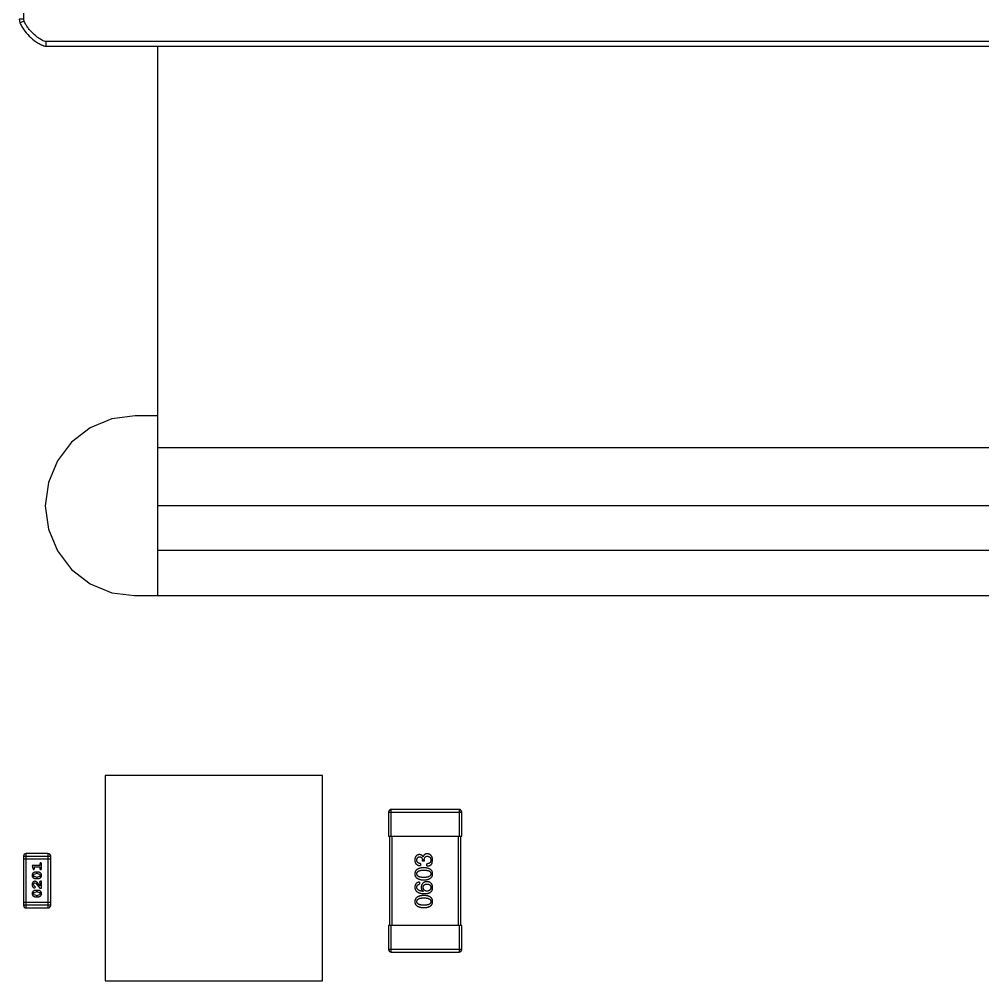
# Model space of a CAD drawing. Header units: inches. Extents: x 246 to 500, y -220 to -17.
# Drawn here: x 445.89 to 456.69, y -154.18 to -143.41 of the extents above; entities that cross this region are included whole.
import ezdxf

# ---------------------------------------------------------------- set-up
doc = ezdxf.new("R2010")
doc.units = ezdxf.units.IN
doc.header["$LTSCALE"] = 1.21
doc.header["$MEASUREMENT"] = 0
doc.layers.get('0').update_dxf_attribs({"linetype": 'CONTINUOUS'})

msp = doc.modelspace()

# ---------------------------------------------------------------- linework, layer by layer
at = {"color": 7, "linetype": 'Continuous'}
for p, q in [((445.94, -143.407), (445.94, -143.027)), ((445.94, -143.407), (445.89, -143.407)), ((445.89, -143.407), (445.898, -143.446)), ((445.945, -143.429), (445.94, -143.407)), ((445.945, -143.429), (445.898, -143.446)), ((469.19, -143.657), (446.19, -143.657)), ((446.19, -143.707), (446.19, -143.657)), ((446.19, -143.707), (469.19, -143.707)), ((447.44, -143.707), (447.44, -149.862)), ((447.19, -147.85), (446.929, -147.884)), ((447.44, -147.85), (447.19, -147.85)), ((446.929, -147.884), (446.686, -147.985)), ((446.686, -147.985), (446.477, -148.145)), ((446.477, -148.145), (446.317, -148.354)), ((467.94, -148.209), (447.44, -148.209)), ((446.317, -148.354), (446.216, -148.598)), ((446.216, -148.598), (446.181, -148.859)), ((446.181, -148.859), (446.216, -149.12)), ((467.94, -148.859), (447.44, -148.859)), ((446.216, -149.12), (446.317, -149.363)), ((446.317, -149.363), (446.477, -149.572)), ((467.94, -149.359), (447.44, -149.359)), ((446.477, -149.572), (446.686, -149.732)), ((446.686, -149.732), (446.929, -149.833)), ((446.929, -149.833), (447.182, -149.862)), ((447.182, -149.862), (468.19, -149.867)), ((449.29, -151.879), (446.853, -151.879)), ((446.853, -151.879), (446.853, -154.179)), ((449.29, -154.179), (449.29, -151.879)), ((450.82, -152.259), (450.06, -152.259)), ((450.06, -152.559), (450.06, -152.259)), ((450.82, -152.259), (450.82, -152.559)), ((450.03, -152.289), (450.85, -152.289)), ((450.03, -152.289), (450.03, -152.559)), ((450.85, -152.559), (450.85, -152.289)), ((450.03, -152.559), (450.85, -152.559)), ((450.04, -152.559), (450.04, -153.559)), ((450.07, -153.559), (450.07, -152.559)), ((450.81, -152.559), (450.81, -153.559)), ((450.84, -153.559), (450.84, -152.559)), ((445.938, -152.784), (446.242, -152.784)), ((445.938, -152.784), (445.938, -153.333)), ((446.242, -152.815), (445.938, -152.815)), ((446.212, -152.754), (445.968, -152.754)), ((445.968, -153.363), (445.968, -152.754)), ((446.212, -152.754), (446.212, -153.363)), ((446.242, -153.333), (446.242, -152.784)), ((450.417, -152.789), (450.418, -152.789)), ((446.121, -152.887), (446.033, -152.887)), ((446.033, -152.887), (446.043, -152.924)), ((446.052, -152.933), (446.062, -152.925)), ((446.056, -152.904), (446.121, -152.904)), ((446.061, -152.919), (446.056, -152.904)), ((446.062, -152.925), (446.061, -152.919)), ((446.121, -152.87), (446.121, -152.887)), ((446.121, -152.904), (446.121, -152.922)), ((446.139, -152.922), (446.139, -152.87)), ((450.388, -152.865), (450.388, -152.889)), ((450.409, -152.841), (450.409, -152.828)), ((450.43, -152.841), (450.409, -152.841)), ((450.43, -152.829), (450.43, -152.841)), ((450.46, -152.893), (450.46, -152.868)), ((450.517, -152.864), (450.524, -152.828)), ((446.051, -152.998), (446.056, -152.986)), ((446.056, -153.01), (446.051, -152.998)), ((446.056, -152.986), (446.078, -152.978)), ((446.078, -153.018), (446.056, -153.01)), ((446.096, -152.961), (446.078, -152.961)), ((446.095, -152.978), (446.078, -152.978)), ((446.078, -153.018), (446.095, -153.018)), ((446.078, -153.035), (446.096, -153.035)), ((446.095, -152.978), (446.117, -152.986)), ((446.118, -153.01), (446.095, -153.018)), ((446.117, -152.986), (446.123, -152.998)), ((446.123, -152.998), (446.118, -153.01)), ((446.056, -153.117), (446.051, -153.102)), ((446.065, -153.122), (446.056, -153.117)), ((446.063, -153.139), (446.071, -153.13)), ((446.065, -153.082), (446.075, -153.087)), ((446.071, -153.13), (446.065, -153.122)), ((446.075, -153.087), (446.12, -153.142)), ((446.121, -153.115), (446.094, -153.082)), ((446.118, -153.074), (446.121, -153.079)), ((446.12, -153.142), (446.139, -153.142)), ((446.121, -153.079), (446.121, -153.115)), ((446.139, -153.065), (446.131, -153.065)), ((446.139, -153.142), (446.139, -153.065)), ((450.376, -153.073), (450.376, -153.097)), ((446.051, -153.203), (446.056, -153.19)), ((446.056, -153.215), (446.051, -153.203)), ((446.056, -153.19), (446.078, -153.183)), ((446.078, -153.222), (446.056, -153.215)), ((446.096, -153.166), (446.078, -153.166)), ((446.095, -153.183), (446.078, -153.183)), ((446.078, -153.222), (446.095, -153.222)), ((446.078, -153.24), (446.096, -153.24)), ((446.095, -153.183), (446.117, -153.19)), ((446.118, -153.215), (446.095, -153.222)), ((446.117, -153.19), (446.123, -153.202)), ((446.123, -153.202), (446.118, -153.215)), ((450.42, -153.177), (450.419, -153.178)), ((446.242, -153.302), (445.938, -153.302)), ((446.242, -153.333), (445.938, -153.333)), ((445.968, -153.363), (446.212, -153.363)), ((450.85, -153.559), (450.03, -153.559)), ((450.03, -153.559), (450.03, -153.829)), ((450.06, -153.859), (450.06, -153.559)), ((450.82, -153.559), (450.82, -153.859)), ((450.85, -153.829), (450.85, -153.559)), ((450.85, -153.829), (450.03, -153.829)), ((450.06, -153.859), (450.82, -153.859)), ((446.853, -154.179), (449.29, -154.179))]:
    msp.add_line(p, q, dxfattribs=at)
for centre, radius, start, end in [((450.06, -152.289), 0.03, 89.9999, 179.9999), ((450.82, -152.289), 0.03, 359.9999, 89.9999), ((445.968, -152.784), 0.0305, 89.9999, 179.9999), ((446.212, -152.784), 0.0305, 359.9999, 89.9999), ((445.968, -153.333), 0.0305, 179.9999, 269.9999), ((446.212, -153.333), 0.0305, 269.9999, 359.9999), ((450.06, -153.829), 0.03, 179.9999, 269.9999), ((450.82, -153.829), 0.03, 269.9999, 359.9999)]:
    msp.add_arc(centre, radius, start, end, dxfattribs=at)
for points, knots in [([(445.898, -143.446), (445.902, -143.456), (445.914, -143.482), (445.947, -143.533), (446.001, -143.596), (446.057, -143.644), (446.1, -143.673), (446.119, -143.684), (446.134, -143.691), (446.143, -143.695), (446.15, -143.698), (446.157, -143.701), (446.168, -143.705), (446.179, -143.707), (446.19, -143.707)], [0, 0, 0, 0, 0.066667, 0.2, 0.466667, 0.733333, 0.8, 0.866667, 0.9, 0.916667, 0.933333, 0.95, 0.966667, 1, 1, 1, 1]), ([(446.19, -143.657), (446.176, -143.657), (446.149, -143.644), (446.112, -143.622), (446.078, -143.596), (446.046, -143.567), (446.016, -143.536), (445.988, -143.503), (445.964, -143.468), (445.951, -143.442), (445.945, -143.429)], [0, 0, 0, 0, 0.124163, 0.249276, 0.374365, 0.499487, 0.624603, 0.749739, 0.874818, 1, 1, 1, 1]), ([(450.375, -152.765), (450.373, -152.766), (450.369, -152.766), (450.364, -152.767), (450.358, -152.768), (450.353, -152.77), (450.349, -152.773), (450.345, -152.775), (450.341, -152.778), (450.338, -152.782), (450.335, -152.786), (450.332, -152.79), (450.33, -152.795), (450.328, -152.801), (450.326, -152.806), (450.325, -152.812), (450.324, -152.819), (450.324, -152.823), (450.324, -152.826)], [0, 0, 0, 0, 0.067521, 0.132139, 0.193339, 0.252064, 0.309083, 0.364848, 0.420021, 0.475612, 0.532002, 0.589602, 0.649896, 0.712634, 0.778603, 0.848416, 0.922155, 1, 1, 1, 1]), ([(450.347, -152.827), (450.347, -152.825), (450.347, -152.823), (450.347, -152.819), (450.348, -152.815), (450.349, -152.812), (450.35, -152.809), (450.351, -152.806), (450.353, -152.803), (450.355, -152.801), (450.357, -152.798), (450.359, -152.797), (450.362, -152.795), (450.364, -152.794), (450.367, -152.792), (450.37, -152.792), (450.374, -152.791), (450.376, -152.791), (450.377, -152.791)], [0, 0, 0, 0, 0.078051, 0.151197, 0.220412, 0.286742, 0.34933, 0.409464, 0.467368, 0.52298, 0.578639, 0.633998, 0.690142, 0.746855, 0.805868, 0.867776, 0.932345, 1, 1, 1, 1]), ([(450.417, -152.789), (450.416, -152.788), (450.414, -152.784), (450.41, -152.779), (450.406, -152.775), (450.401, -152.771), (450.395, -152.769), (450.389, -152.767), (450.382, -152.766), (450.378, -152.765), (450.375, -152.765)], [0, 0, 0, 0, 0.125227, 0.244792, 0.361427, 0.478215, 0.59667, 0.722058, 0.856314, 1, 1, 1, 1]), ([(450.377, -152.791), (450.379, -152.791), (450.381, -152.791), (450.384, -152.791), (450.388, -152.792), (450.391, -152.793), (450.394, -152.795), (450.396, -152.796), (450.399, -152.798), (450.401, -152.8), (450.402, -152.803), (450.404, -152.806), (450.406, -152.809), (450.407, -152.812), (450.408, -152.815), (450.408, -152.819), (450.409, -152.823), (450.409, -152.826), (450.409, -152.828)], [0, 0, 0, 0, 0.067741, 0.131599, 0.192143, 0.249977, 0.306453, 0.361639, 0.416449, 0.471489, 0.527582, 0.584873, 0.644974, 0.70814, 0.77492, 0.845909, 0.920585, 1, 1, 1, 1]), ([(450.463, -152.757), (450.461, -152.757), (450.458, -152.757), (450.454, -152.757), (450.45, -152.758), (450.447, -152.759), (450.443, -152.76), (450.44, -152.761), (450.437, -152.763), (450.434, -152.765), (450.431, -152.767), (450.429, -152.769), (450.426, -152.772), (450.424, -152.775), (450.422, -152.778), (450.421, -152.782), (450.419, -152.786), (450.418, -152.788), (450.418, -152.789)], [0, 0, 0, 0, 0.071215, 0.138707, 0.20396, 0.266995, 0.327734, 0.387609, 0.445602, 0.503345, 0.561136, 0.618597, 0.677672, 0.738255, 0.799989, 0.863961, 0.930555, 1, 1, 1, 1]), ([(450.43, -152.829), (450.43, -152.827), (450.43, -152.823), (450.43, -152.818), (450.431, -152.814), (450.432, -152.809), (450.433, -152.805), (450.435, -152.802), (450.437, -152.798), (450.439, -152.795), (450.441, -152.793), (450.444, -152.79), (450.447, -152.788), (450.45, -152.787), (450.454, -152.785), (450.457, -152.785), (450.462, -152.784), (450.464, -152.784), (450.466, -152.784)], [0, 0, 0, 0, 0.082495, 0.159728, 0.232496, 0.300725, 0.365163, 0.425859, 0.483728, 0.538892, 0.592921, 0.646195, 0.699968, 0.754746, 0.811387, 0.870806, 0.933482, 1, 1, 1, 1]), ([(450.524, -152.828), (450.524, -152.825), (450.523, -152.82), (450.522, -152.812), (450.521, -152.805), (450.519, -152.798), (450.517, -152.792), (450.514, -152.786), (450.511, -152.781), (450.507, -152.776), (450.503, -152.772), (450.499, -152.768), (450.494, -152.765), (450.488, -152.762), (450.483, -152.76), (450.476, -152.758), (450.47, -152.757), (450.465, -152.757), (450.463, -152.757)], [0, 0, 0, 0, 0.078078, 0.151942, 0.221594, 0.28726, 0.350176, 0.409768, 0.467648, 0.523784, 0.578904, 0.634014, 0.689819, 0.746826, 0.805875, 0.867063, 0.931764, 1, 1, 1, 1]), ([(450.466, -152.784), (450.467, -152.784), (450.47, -152.784), (450.474, -152.785), (450.478, -152.786), (450.482, -152.787), (450.485, -152.789), (450.488, -152.791), (450.491, -152.793), (450.494, -152.796), (450.496, -152.799), (450.498, -152.802), (450.5, -152.805), (450.501, -152.809), (450.502, -152.813), (450.503, -152.817), (450.504, -152.822), (450.504, -152.825), (450.504, -152.827)], [0, 0, 0, 0, 0.068514, 0.133941, 0.195994, 0.255362, 0.312994, 0.369441, 0.424687, 0.480522, 0.537148, 0.594801, 0.654411, 0.716817, 0.781981, 0.850498, 0.923306, 1, 1, 1, 1]), ([(446.043, -152.924), (446.043, -152.925), (446.044, -152.926), (446.045, -152.928), (446.046, -152.93), (446.047, -152.931), (446.048, -152.932), (446.049, -152.932), (446.051, -152.933), (446.052, -152.933), (446.052, -152.933)], [0, 0, 0, 0, 0.187321, 0.344927, 0.475328, 0.579604, 0.674244, 0.773631, 0.882025, 1, 1, 1, 1]), ([(446.13, -152.859), (446.129, -152.859), (446.128, -152.859), (446.127, -152.859), (446.125, -152.86), (446.124, -152.861), (446.123, -152.863), (446.122, -152.865), (446.121, -152.867), (446.121, -152.869), (446.121, -152.87)], [0, 0, 0, 0, 0.11517, 0.223509, 0.328254, 0.438012, 0.553651, 0.682263, 0.830856, 1, 1, 1, 1]), ([(446.121, -152.922), (446.121, -152.923), (446.121, -152.924), (446.122, -152.927), (446.123, -152.929), (446.124, -152.93), (446.125, -152.931), (446.127, -152.932), (446.128, -152.933), (446.129, -152.933), (446.13, -152.933)], [0, 0, 0, 0, 0.169102, 0.317658, 0.446239, 0.563118, 0.671828, 0.776546, 0.884858, 1, 1, 1, 1]), ([(446.139, -152.87), (446.139, -152.869), (446.139, -152.867), (446.138, -152.865), (446.137, -152.863), (446.136, -152.861), (446.135, -152.86), (446.134, -152.859), (446.132, -152.859), (446.131, -152.859), (446.13, -152.859)], [0, 0, 0, 0, 0.169012, 0.317488, 0.445429, 0.560977, 0.67065, 0.776666, 0.88492, 1, 1, 1, 1]), ([(446.13, -152.933), (446.131, -152.933), (446.132, -152.933), (446.134, -152.932), (446.135, -152.931), (446.136, -152.93), (446.137, -152.929), (446.138, -152.927), (446.139, -152.924), (446.139, -152.923), (446.139, -152.922)], [0, 0, 0, 0, 0.115051, 0.223278, 0.329269, 0.437893, 0.554681, 0.682591, 0.83103, 1, 1, 1, 1]), ([(450.324, -152.826), (450.324, -152.828), (450.324, -152.833), (450.325, -152.84), (450.326, -152.847), (450.328, -152.853), (450.33, -152.858), (450.333, -152.864), (450.337, -152.868), (450.34, -152.873), (450.345, -152.876), (450.349, -152.88), (450.355, -152.882), (450.361, -152.885), (450.367, -152.886), (450.374, -152.888), (450.381, -152.889), (450.386, -152.889), (450.388, -152.889)], [0, 0, 0, 0, 0.073232, 0.142595, 0.207997, 0.270074, 0.329156, 0.386529, 0.441846, 0.496976, 0.551877, 0.607941, 0.665637, 0.725446, 0.788542, 0.855101, 0.925196, 1, 1, 1, 1]), ([(450.425, -152.913), (450.421, -152.913), (450.414, -152.914), (450.402, -152.915), (450.392, -152.916), (450.382, -152.919), (450.373, -152.921), (450.365, -152.924), (450.357, -152.928), (450.35, -152.932), (450.344, -152.936), (450.339, -152.941), (450.335, -152.947), (450.331, -152.952), (450.328, -152.959), (450.326, -152.966), (450.324, -152.973), (450.324, -152.978), (450.324, -152.981)], [0, 0, 0, 0, 0.088475, 0.171606, 0.249595, 0.322626, 0.391327, 0.455765, 0.516374, 0.573675, 0.628522, 0.681161, 0.732559, 0.783563, 0.83504, 0.887639, 0.942585, 1, 1, 1, 1]), ([(450.388, -152.865), (450.387, -152.865), (450.383, -152.865), (450.379, -152.864), (450.374, -152.863), (450.37, -152.862), (450.366, -152.861), (450.363, -152.859), (450.36, -152.857), (450.357, -152.855), (450.355, -152.852), (450.353, -152.849), (450.351, -152.846), (450.349, -152.843), (450.348, -152.839), (450.347, -152.835), (450.347, -152.831), (450.347, -152.828), (450.347, -152.827)], [0, 0, 0, 0, 0.078134, 0.15164, 0.221358, 0.286689, 0.348614, 0.407697, 0.464247, 0.520153, 0.574432, 0.629291, 0.684538, 0.742032, 0.801329, 0.863637, 0.930123, 1, 1, 1, 1]), ([(450.524, -152.981), (450.524, -152.978), (450.523, -152.973), (450.522, -152.966), (450.52, -152.959), (450.517, -152.952), (450.514, -152.946), (450.51, -152.941), (450.504, -152.936), (450.499, -152.931), (450.492, -152.927), (450.485, -152.924), (450.477, -152.921), (450.468, -152.918), (450.458, -152.916), (450.448, -152.915), (450.437, -152.914), (450.429, -152.913), (450.425, -152.913)], [0, 0, 0, 0, 0.059134, 0.115603, 0.169236, 0.221572, 0.273254, 0.32474, 0.377319, 0.431815, 0.488555, 0.548609, 0.612242, 0.680182, 0.75251, 0.829782, 0.91231, 1, 1, 1, 1]), ([(450.504, -152.827), (450.504, -152.828), (450.504, -152.831), (450.503, -152.836), (450.503, -152.84), (450.501, -152.844), (450.5, -152.848), (450.498, -152.851), (450.496, -152.855), (450.493, -152.857), (450.49, -152.86), (450.487, -152.862), (450.483, -152.864), (450.479, -152.865), (450.475, -152.866), (450.471, -152.867), (450.466, -152.868), (450.462, -152.868), (450.46, -152.868)], [0, 0, 0, 0, 0.071272, 0.13882, 0.201858, 0.262757, 0.320043, 0.376709, 0.431462, 0.486034, 0.541209, 0.597703, 0.65589, 0.717768, 0.782056, 0.850407, 0.92277, 1, 1, 1, 1]), ([(450.46, -152.893), (450.462, -152.893), (450.466, -152.893), (450.471, -152.893), (450.476, -152.892), (450.48, -152.891), (450.485, -152.89), (450.489, -152.889), (450.493, -152.887), (450.496, -152.885), (450.5, -152.883), (450.503, -152.881), (450.506, -152.879), (450.509, -152.876), (450.511, -152.874), (450.513, -152.87), (450.516, -152.867), (450.517, -152.865), (450.517, -152.864)], [0, 0, 0, 0, 0.078937, 0.154495, 0.226898, 0.296844, 0.363348, 0.427781, 0.48946, 0.549586, 0.607902, 0.664733, 0.720805, 0.776157, 0.831175, 0.886736, 0.943094, 1, 1, 1, 1]), ([(446.078, -152.961), (446.077, -152.961), (446.075, -152.961), (446.072, -152.961), (446.068, -152.962), (446.065, -152.963), (446.062, -152.964), (446.059, -152.965), (446.056, -152.966), (446.053, -152.967), (446.051, -152.969), (446.048, -152.971), (446.046, -152.972), (446.044, -152.974), (446.042, -152.976), (446.04, -152.977), (446.039, -152.979), (446.037, -152.982), (446.036, -152.985), (446.034, -152.989), (446.033, -152.993), (446.033, -152.997), (446.033, -152.998)], [0, 0, 0, 0, 0.049855, 0.099516, 0.148482, 0.19758, 0.246804, 0.296268, 0.346517, 0.397047, 0.446826, 0.49336, 0.537801, 0.579207, 0.617974, 0.654833, 0.689171, 0.722088, 0.786392, 0.853518, 0.924186, 1, 1, 1, 1]), ([(446.033, -152.998), (446.033, -153), (446.033, -153.002), (446.034, -153.007), (446.035, -153.01), (446.037, -153.014), (446.039, -153.017), (446.041, -153.02), (446.044, -153.023), (446.048, -153.026), (446.051, -153.028), (446.055, -153.03), (446.059, -153.031), (446.063, -153.033), (446.066, -153.034), (446.07, -153.034), (446.074, -153.035), (446.077, -153.035), (446.078, -153.035)], [0, 0, 0, 0, 0.06692, 0.130834, 0.19258, 0.252759, 0.312631, 0.373411, 0.436359, 0.501894, 0.568244, 0.632472, 0.69556, 0.757163, 0.818592, 0.878885, 0.939235, 1, 1, 1, 1]), ([(446.14, -152.998), (446.14, -152.997), (446.14, -152.994), (446.139, -152.99), (446.138, -152.986), (446.137, -152.982), (446.135, -152.979), (446.132, -152.976), (446.129, -152.973), (446.126, -152.971), (446.122, -152.968), (446.119, -152.966), (446.115, -152.965), (446.111, -152.963), (446.107, -152.962), (446.103, -152.962), (446.1, -152.961), (446.097, -152.961), (446.096, -152.961)], [0, 0, 0, 0, 0.067217, 0.131051, 0.19272, 0.252824, 0.312745, 0.373449, 0.436041, 0.501494, 0.567761, 0.632087, 0.695096, 0.757109, 0.817993, 0.878657, 0.939311, 1, 1, 1, 1]), ([(446.096, -153.035), (446.097, -153.035), (446.099, -153.035), (446.102, -153.035), (446.105, -153.034), (446.108, -153.033), (446.111, -153.033), (446.114, -153.031), (446.117, -153.03), (446.12, -153.029), (446.123, -153.027), (446.125, -153.026), (446.128, -153.024), (446.13, -153.022), (446.132, -153.021), (446.133, -153.019), (446.135, -153.017), (446.136, -153.015), (446.138, -153.012), (446.139, -153.007), (446.14, -153.003), (446.14, -153), (446.14, -152.998)], [0, 0, 0, 0, 0.049886, 0.09882, 0.148132, 0.19689, 0.246038, 0.295176, 0.345305, 0.395692, 0.445312, 0.491875, 0.535813, 0.577009, 0.616081, 0.652689, 0.687585, 0.720206, 0.785062, 0.85223, 0.923759, 1, 1, 1, 1]), ([(450.324, -152.981), (450.324, -152.984), (450.324, -152.989), (450.325, -152.996), (450.328, -153.003), (450.33, -153.01), (450.334, -153.016), (450.339, -153.021), (450.344, -153.026), (450.35, -153.031), (450.357, -153.035), (450.364, -153.038), (450.372, -153.041), (450.382, -153.044), (450.391, -153.046), (450.402, -153.047), (450.413, -153.048), (450.421, -153.049), (450.425, -153.049)], [0, 0, 0, 0, 0.057911, 0.113262, 0.165956, 0.217443, 0.268511, 0.319665, 0.372, 0.426129, 0.483365, 0.543779, 0.607756, 0.676562, 0.749704, 0.827713, 0.911177, 1, 1, 1, 1]), ([(450.347, -152.981), (450.347, -152.979), (450.347, -152.976), (450.348, -152.971), (450.349, -152.967), (450.352, -152.963), (450.354, -152.959), (450.358, -152.956), (450.362, -152.952), (450.366, -152.95), (450.372, -152.947), (450.378, -152.945), (450.384, -152.943), (450.391, -152.942), (450.399, -152.941), (450.407, -152.94), (450.416, -152.94), (450.422, -152.939), (450.425, -152.939)], [0, 0, 0, 0, 0.050604, 0.098688, 0.145699, 0.191791, 0.238625, 0.286717, 0.337546, 0.391814, 0.449755, 0.512106, 0.579685, 0.652048, 0.730262, 0.814146, 0.904281, 1, 1, 1, 1]), ([(450.425, -153.021), (450.422, -153.021), (450.416, -153.021), (450.407, -153.021), (450.399, -153.02), (450.391, -153.019), (450.384, -153.018), (450.378, -153.016), (450.372, -153.014), (450.366, -153.011), (450.362, -153.009), (450.358, -153.006), (450.354, -153.002), (450.352, -152.999), (450.349, -152.995), (450.348, -152.99), (450.347, -152.986), (450.347, -152.983), (450.347, -152.981)], [0, 0, 0, 0, 0.096452, 0.187278, 0.271765, 0.350519, 0.423437, 0.491321, 0.554011, 0.612224, 0.666281, 0.717003, 0.764884, 0.811423, 0.856783, 0.902993, 0.950236, 1, 1, 1, 1]), ([(450.425, -152.939), (450.429, -152.939), (450.435, -152.94), (450.443, -152.94), (450.452, -152.941), (450.459, -152.942), (450.466, -152.943), (450.473, -152.945), (450.479, -152.947), (450.484, -152.95), (450.488, -152.952), (450.493, -152.956), (450.496, -152.959), (450.499, -152.963), (450.501, -152.967), (450.503, -152.971), (450.504, -152.976), (450.504, -152.979), (450.504, -152.981)], [0, 0, 0, 0, 0.094834, 0.184067, 0.267029, 0.344713, 0.417334, 0.484367, 0.546941, 0.604717, 0.65953, 0.710539, 0.759381, 0.806382, 0.853027, 0.900623, 0.949121, 1, 1, 1, 1]), ([(450.425, -153.049), (450.429, -153.049), (450.437, -153.048), (450.448, -153.047), (450.458, -153.046), (450.468, -153.044), (450.477, -153.041), (450.485, -153.038), (450.492, -153.035), (450.499, -153.031), (450.504, -153.026), (450.51, -153.021), (450.514, -153.016), (450.517, -153.01), (450.52, -153.003), (450.522, -152.996), (450.523, -152.989), (450.524, -152.984), (450.524, -152.981)], [0, 0, 0, 0, 0.087693, 0.170223, 0.247496, 0.319826, 0.387768, 0.451403, 0.511459, 0.568358, 0.622671, 0.675251, 0.726739, 0.778422, 0.830759, 0.884394, 0.940865, 1, 1, 1, 1]), ([(450.504, -152.981), (450.504, -152.983), (450.504, -152.986), (450.503, -152.99), (450.501, -152.995), (450.499, -152.999), (450.496, -153.002), (450.493, -153.006), (450.489, -153.009), (450.484, -153.011), (450.479, -153.014), (450.473, -153.016), (450.467, -153.018), (450.46, -153.019), (450.452, -153.02), (450.444, -153.021), (450.435, -153.021), (450.429, -153.021), (450.425, -153.021)], [0, 0, 0, 0, 0.049766, 0.097012, 0.143225, 0.188786, 0.235079, 0.282962, 0.333687, 0.387747, 0.445963, 0.508657, 0.576545, 0.649868, 0.72822, 0.812712, 0.903543, 1, 1, 1, 1]), ([(446.066, -153.065), (446.065, -153.065), (446.063, -153.065), (446.06, -153.065), (446.056, -153.066), (446.053, -153.067), (446.051, -153.069), (446.048, -153.071), (446.045, -153.073), (446.043, -153.075), (446.041, -153.078), (446.039, -153.081), (446.037, -153.084), (446.036, -153.087), (446.035, -153.09), (446.034, -153.094), (446.033, -153.098), (446.033, -153.1), (446.033, -153.102)], [0, 0, 0, 0, 0.060981, 0.120256, 0.178148, 0.236115, 0.293993, 0.352864, 0.413358, 0.476056, 0.539296, 0.602396, 0.665116, 0.728325, 0.792919, 0.859317, 0.928302, 1, 1, 1, 1]), ([(446.033, -153.102), (446.033, -153.103), (446.034, -153.107), (446.034, -153.112), (446.036, -153.116), (446.038, -153.121), (446.04, -153.125), (446.043, -153.129), (446.046, -153.132), (446.05, -153.134), (446.053, -153.136), (446.057, -153.138), (446.06, -153.139), (446.062, -153.139), (446.063, -153.139)], [0, 0, 0, 0, 0.098286, 0.193983, 0.289056, 0.384352, 0.477435, 0.566197, 0.652355, 0.737986, 0.818188, 0.887401, 0.94802, 1, 1, 1, 1]), ([(446.051, -153.102), (446.051, -153.1), (446.051, -153.098), (446.052, -153.094), (446.053, -153.09), (446.055, -153.088), (446.057, -153.085), (446.06, -153.083), (446.062, -153.082), (446.064, -153.082), (446.065, -153.082)], [0, 0, 0, 0, 0.156344, 0.299348, 0.4327, 0.561, 0.682299, 0.791883, 0.89611, 1, 1, 1, 1]), ([(446.094, -153.082), (446.094, -153.081), (446.092, -153.079), (446.09, -153.077), (446.088, -153.075), (446.086, -153.073), (446.084, -153.071), (446.082, -153.07), (446.081, -153.069), (446.078, -153.068), (446.076, -153.066), (446.073, -153.066), (446.069, -153.065), (446.067, -153.065), (446.066, -153.065)], [0, 0, 0, 0, 0.103002, 0.197728, 0.285279, 0.365235, 0.437224, 0.502446, 0.560545, 0.611446, 0.707576, 0.80349, 0.900532, 1, 1, 1, 1]), ([(446.131, -153.065), (446.13, -153.065), (446.128, -153.065), (446.125, -153.065), (446.123, -153.066), (446.121, -153.067), (446.12, -153.068), (446.119, -153.07), (446.118, -153.072), (446.118, -153.073), (446.118, -153.074)], [0, 0, 0, 0, 0.1844, 0.34094, 0.473574, 0.586824, 0.690029, 0.789175, 0.890445, 1, 1, 1, 1]), ([(450.376, -153.073), (450.374, -153.073), (450.37, -153.074), (450.365, -153.075), (450.359, -153.077), (450.355, -153.079), (450.35, -153.081), (450.346, -153.084), (450.342, -153.087), (450.338, -153.09), (450.335, -153.094), (450.333, -153.098), (450.33, -153.103), (450.328, -153.108), (450.327, -153.113), (450.325, -153.119), (450.324, -153.125), (450.324, -153.129), (450.324, -153.131)], [0, 0, 0, 0, 0.06947, 0.136096, 0.199592, 0.260665, 0.319672, 0.377156, 0.433415, 0.489984, 0.546535, 0.604276, 0.663499, 0.725182, 0.788953, 0.855683, 0.926216, 1, 1, 1, 1]), ([(450.324, -153.131), (450.324, -153.134), (450.324, -153.139), (450.326, -153.147), (450.328, -153.155), (450.331, -153.162), (450.335, -153.168), (450.34, -153.174), (450.345, -153.179), (450.351, -153.184), (450.358, -153.188), (450.366, -153.192), (450.375, -153.195), (450.384, -153.198), (450.395, -153.2), (450.406, -153.202), (450.417, -153.203), (450.426, -153.203), (450.43, -153.203)], [0, 0, 0, 0, 0.058957, 0.115262, 0.16907, 0.221312, 0.273147, 0.324961, 0.377649, 0.432026, 0.488925, 0.549039, 0.612912, 0.680653, 0.753056, 0.830314, 0.912483, 1, 1, 1, 1]), ([(450.347, -153.131), (450.347, -153.129), (450.347, -153.124), (450.348, -153.118), (450.351, -153.113), (450.354, -153.108), (450.358, -153.104), (450.363, -153.101), (450.369, -153.099), (450.374, -153.098), (450.376, -153.097)], [0, 0, 0, 0, 0.136586, 0.261496, 0.378089, 0.490612, 0.605522, 0.725767, 0.8561, 1, 1, 1, 1]), ([(450.419, -153.178), (450.416, -153.178), (450.411, -153.177), (450.403, -153.176), (450.395, -153.175), (450.388, -153.173), (450.382, -153.172), (450.376, -153.169), (450.371, -153.167), (450.366, -153.164), (450.362, -153.161), (450.358, -153.158), (450.355, -153.154), (450.352, -153.15), (450.35, -153.146), (450.348, -153.141), (450.347, -153.136), (450.347, -153.133), (450.347, -153.131)], [0, 0, 0, 0, 0.089218, 0.173709, 0.252753, 0.326963, 0.397099, 0.462534, 0.524018, 0.582178, 0.637235, 0.689955, 0.741228, 0.791618, 0.841661, 0.892925, 0.945259, 1, 1, 1, 1]), ([(450.458, -153.069), (450.456, -153.069), (450.451, -153.069), (450.445, -153.07), (450.438, -153.071), (450.433, -153.073), (450.427, -153.076), (450.422, -153.078), (450.418, -153.082), (450.414, -153.085), (450.41, -153.089), (450.407, -153.094), (450.404, -153.099), (450.401, -153.105), (450.399, -153.11), (450.398, -153.117), (450.397, -153.124), (450.396, -153.128), (450.396, -153.131)], [0, 0, 0, 0, 0.071527, 0.139094, 0.20346, 0.264939, 0.323904, 0.381383, 0.437591, 0.493343, 0.549401, 0.606085, 0.664838, 0.725424, 0.788712, 0.855452, 0.925772, 1, 1, 1, 1]), ([(450.396, -153.131), (450.396, -153.134), (450.396, -153.139), (450.397, -153.146), (450.399, -153.153), (450.402, -153.159), (450.405, -153.164), (450.409, -153.169), (450.414, -153.173), (450.418, -153.176), (450.42, -153.177)], [0, 0, 0, 0, 0.144617, 0.279572, 0.40596, 0.526097, 0.64389, 0.760003, 0.877724, 1, 1, 1, 1]), ([(450.418, -153.134), (450.418, -153.133), (450.418, -153.13), (450.419, -153.126), (450.419, -153.122), (450.421, -153.118), (450.422, -153.114), (450.424, -153.111), (450.426, -153.108), (450.429, -153.106), (450.431, -153.103), (450.434, -153.101), (450.438, -153.1), (450.442, -153.098), (450.446, -153.097), (450.45, -153.096), (450.454, -153.095), (450.458, -153.095), (450.459, -153.095)], [0, 0, 0, 0, 0.069884, 0.136529, 0.199638, 0.259844, 0.317774, 0.374356, 0.430026, 0.485148, 0.5409, 0.597889, 0.657472, 0.718614, 0.783613, 0.85129, 0.923712, 1, 1, 1, 1]), ([(450.46, -153.175), (450.459, -153.175), (450.455, -153.174), (450.451, -153.174), (450.446, -153.173), (450.442, -153.171), (450.438, -153.17), (450.435, -153.168), (450.432, -153.166), (450.429, -153.163), (450.426, -153.161), (450.424, -153.158), (450.422, -153.155), (450.421, -153.151), (450.42, -153.147), (450.419, -153.143), (450.418, -153.139), (450.418, -153.136), (450.418, -153.134)], [0, 0, 0, 0, 0.076072, 0.148369, 0.216753, 0.281358, 0.342792, 0.401604, 0.458929, 0.514444, 0.569818, 0.625343, 0.681554, 0.739608, 0.800134, 0.863477, 0.929547, 1, 1, 1, 1]), ([(450.507, -153.088), (450.506, -153.087), (450.502, -153.084), (450.497, -153.08), (450.491, -153.076), (450.485, -153.073), (450.478, -153.071), (450.472, -153.07), (450.465, -153.069), (450.461, -153.069), (450.458, -153.069)], [0, 0, 0, 0, 0.129393, 0.255335, 0.378531, 0.500878, 0.622934, 0.746191, 0.87096, 1, 1, 1, 1]), ([(450.459, -153.095), (450.461, -153.095), (450.464, -153.095), (450.469, -153.096), (450.474, -153.097), (450.478, -153.098), (450.482, -153.099), (450.486, -153.101), (450.489, -153.103), (450.492, -153.105), (450.494, -153.108), (450.497, -153.111), (450.499, -153.114), (450.501, -153.117), (450.502, -153.121), (450.503, -153.125), (450.504, -153.129), (450.504, -153.132), (450.504, -153.133)], [0, 0, 0, 0, 0.078863, 0.153308, 0.223539, 0.289857, 0.35341, 0.413572, 0.471721, 0.528235, 0.584279, 0.638781, 0.69466, 0.751251, 0.809198, 0.869697, 0.933318, 1, 1, 1, 1]), ([(450.504, -153.133), (450.504, -153.135), (450.504, -153.138), (450.503, -153.142), (450.502, -153.147), (450.501, -153.15), (450.499, -153.154), (450.497, -153.157), (450.495, -153.16), (450.493, -153.163), (450.49, -153.166), (450.486, -153.168), (450.483, -153.17), (450.479, -153.171), (450.475, -153.173), (450.47, -153.174), (450.465, -153.174), (450.462, -153.175), (450.46, -153.175)], [0, 0, 0, 0, 0.070403, 0.137196, 0.200053, 0.260887, 0.31876, 0.37535, 0.430743, 0.485927, 0.541678, 0.598832, 0.657726, 0.719441, 0.783504, 0.851852, 0.923533, 1, 1, 1, 1]), ([(450.498, -153.189), (450.5, -153.187), (450.504, -153.184), (450.509, -153.179), (450.513, -153.174), (450.517, -153.167), (450.52, -153.161), (450.522, -153.153), (450.523, -153.146), (450.524, -153.14), (450.524, -153.137)], [0, 0, 0, 0, 0.125033, 0.246266, 0.36603, 0.485265, 0.606781, 0.732144, 0.862551, 1, 1, 1, 1]), ([(450.524, -153.137), (450.524, -153.135), (450.524, -153.129), (450.523, -153.121), (450.522, -153.114), (450.52, -153.108), (450.518, -153.102), (450.515, -153.097), (450.512, -153.092), (450.509, -153.09), (450.507, -153.088)], [0, 0, 0, 0, 0.156782, 0.301945, 0.436395, 0.561474, 0.678489, 0.78853, 0.894967, 1, 1, 1, 1]), ([(446.078, -153.166), (446.077, -153.166), (446.075, -153.166), (446.072, -153.166), (446.068, -153.166), (446.065, -153.167), (446.062, -153.168), (446.059, -153.169), (446.056, -153.17), (446.053, -153.172), (446.051, -153.174), (446.048, -153.175), (446.046, -153.177), (446.044, -153.179), (446.042, -153.18), (446.04, -153.182), (446.039, -153.184), (446.037, -153.186), (446.036, -153.189), (446.034, -153.193), (446.033, -153.198), (446.033, -153.201), (446.033, -153.203)], [0, 0, 0, 0, 0.049855, 0.099516, 0.148482, 0.19758, 0.246804, 0.296268, 0.346517, 0.397047, 0.446826, 0.49336, 0.537801, 0.579207, 0.617974, 0.654833, 0.689171, 0.722088, 0.786392, 0.853518, 0.924186, 1, 1, 1, 1]), ([(446.033, -153.203), (446.033, -153.204), (446.033, -153.207), (446.034, -153.211), (446.035, -153.215), (446.037, -153.218), (446.039, -153.222), (446.041, -153.225), (446.044, -153.228), (446.048, -153.23), (446.051, -153.232), (446.055, -153.234), (446.059, -153.236), (446.063, -153.237), (446.066, -153.238), (446.07, -153.239), (446.074, -153.239), (446.077, -153.24), (446.078, -153.24)], [0, 0, 0, 0, 0.06692, 0.130834, 0.19258, 0.252759, 0.312631, 0.373411, 0.436359, 0.501894, 0.568244, 0.632472, 0.69556, 0.757163, 0.818592, 0.878885, 0.939235, 1, 1, 1, 1]), ([(446.14, -153.202), (446.14, -153.201), (446.14, -153.198), (446.139, -153.194), (446.138, -153.19), (446.137, -153.187), (446.135, -153.183), (446.132, -153.18), (446.129, -153.178), (446.126, -153.175), (446.122, -153.173), (446.119, -153.171), (446.115, -153.169), (446.111, -153.168), (446.107, -153.167), (446.103, -153.166), (446.1, -153.166), (446.097, -153.166), (446.096, -153.166)], [0, 0, 0, 0, 0.067217, 0.131051, 0.19272, 0.252824, 0.312745, 0.373449, 0.436041, 0.501494, 0.567761, 0.632087, 0.695096, 0.757109, 0.817993, 0.878657, 0.939311, 1, 1, 1, 1]), ([(446.096, -153.24), (446.097, -153.24), (446.099, -153.239), (446.102, -153.239), (446.105, -153.239), (446.108, -153.238), (446.111, -153.237), (446.114, -153.236), (446.117, -153.235), (446.12, -153.233), (446.123, -153.232), (446.125, -153.23), (446.128, -153.228), (446.13, -153.227), (446.132, -153.225), (446.133, -153.223), (446.135, -153.222), (446.136, -153.219), (446.138, -153.216), (446.139, -153.212), (446.14, -153.207), (446.14, -153.204), (446.14, -153.202)], [0, 0, 0, 0, 0.049886, 0.09882, 0.148132, 0.19689, 0.246038, 0.295176, 0.345305, 0.395692, 0.445312, 0.491875, 0.535813, 0.577009, 0.616081, 0.652689, 0.687585, 0.720206, 0.785062, 0.85223, 0.923759, 1, 1, 1, 1]), ([(450.425, -153.224), (450.421, -153.224), (450.414, -153.225), (450.402, -153.226), (450.392, -153.227), (450.382, -153.229), (450.373, -153.232), (450.365, -153.235), (450.357, -153.238), (450.35, -153.242), (450.344, -153.247), (450.339, -153.252), (450.335, -153.257), (450.331, -153.263), (450.328, -153.27), (450.326, -153.277), (450.324, -153.284), (450.324, -153.289), (450.324, -153.292)], [0, 0, 0, 0, 0.088475, 0.171606, 0.249595, 0.322626, 0.391327, 0.455765, 0.516374, 0.573675, 0.628522, 0.681161, 0.732559, 0.783563, 0.83504, 0.887639, 0.942585, 1, 1, 1, 1]), ([(450.347, -153.292), (450.347, -153.29), (450.347, -153.287), (450.348, -153.282), (450.349, -153.278), (450.352, -153.274), (450.354, -153.27), (450.358, -153.266), (450.362, -153.263), (450.366, -153.261), (450.372, -153.258), (450.378, -153.256), (450.384, -153.254), (450.391, -153.253), (450.399, -153.252), (450.407, -153.251), (450.416, -153.25), (450.422, -153.25), (450.425, -153.25)], [0, 0, 0, 0, 0.050604, 0.098688, 0.145699, 0.191791, 0.238625, 0.286717, 0.337546, 0.391814, 0.449755, 0.512106, 0.579685, 0.652048, 0.730262, 0.814146, 0.904281, 1, 1, 1, 1]), ([(450.524, -153.292), (450.524, -153.289), (450.523, -153.284), (450.522, -153.276), (450.52, -153.269), (450.517, -153.263), (450.514, -153.257), (450.51, -153.251), (450.504, -153.246), (450.499, -153.242), (450.492, -153.238), (450.485, -153.234), (450.477, -153.231), (450.468, -153.229), (450.458, -153.227), (450.448, -153.225), (450.437, -153.224), (450.429, -153.224), (450.425, -153.224)], [0, 0, 0, 0, 0.059134, 0.115603, 0.169236, 0.221572, 0.273254, 0.32474, 0.377319, 0.431815, 0.488555, 0.548609, 0.612242, 0.680182, 0.75251, 0.829782, 0.91231, 1, 1, 1, 1]), ([(450.425, -153.25), (450.429, -153.25), (450.435, -153.25), (450.443, -153.251), (450.452, -153.252), (450.459, -153.253), (450.466, -153.254), (450.473, -153.256), (450.479, -153.258), (450.484, -153.261), (450.488, -153.263), (450.493, -153.266), (450.496, -153.27), (450.499, -153.274), (450.501, -153.278), (450.503, -153.282), (450.504, -153.287), (450.504, -153.29), (450.504, -153.292)], [0, 0, 0, 0, 0.094834, 0.184067, 0.267029, 0.344713, 0.417334, 0.484367, 0.546941, 0.604717, 0.65953, 0.710539, 0.759381, 0.806382, 0.853027, 0.900623, 0.949121, 1, 1, 1, 1]), ([(450.43, -153.203), (450.433, -153.203), (450.44, -153.203), (450.45, -153.202), (450.46, -153.201), (450.468, -153.2), (450.477, -153.198), (450.484, -153.195), (450.491, -153.192), (450.495, -153.19), (450.498, -153.189)], [0, 0, 0, 0, 0.151498, 0.29521, 0.430242, 0.557137, 0.677306, 0.790845, 0.898111, 1, 1, 1, 1]), ([(450.324, -153.292), (450.324, -153.294), (450.324, -153.3), (450.325, -153.307), (450.328, -153.314), (450.33, -153.321), (450.334, -153.327), (450.339, -153.332), (450.344, -153.337), (450.35, -153.342), (450.357, -153.346), (450.364, -153.349), (450.372, -153.352), (450.382, -153.355), (450.391, -153.357), (450.402, -153.358), (450.413, -153.359), (450.421, -153.359), (450.425, -153.36)], [0, 0, 0, 0, 0.057911, 0.113262, 0.165956, 0.217443, 0.268511, 0.319665, 0.372, 0.426129, 0.483365, 0.543779, 0.607756, 0.676562, 0.749704, 0.827713, 0.911177, 1, 1, 1, 1]), ([(450.425, -153.332), (450.422, -153.332), (450.416, -153.332), (450.407, -153.332), (450.399, -153.331), (450.391, -153.33), (450.384, -153.328), (450.378, -153.327), (450.372, -153.325), (450.366, -153.322), (450.362, -153.32), (450.358, -153.317), (450.354, -153.313), (450.352, -153.31), (450.349, -153.306), (450.348, -153.301), (450.347, -153.297), (450.347, -153.293), (450.347, -153.292)], [0, 0, 0, 0, 0.096452, 0.187278, 0.271765, 0.350519, 0.423437, 0.491321, 0.554011, 0.612224, 0.666281, 0.717003, 0.764884, 0.811423, 0.856783, 0.902993, 0.950236, 1, 1, 1, 1]), ([(450.425, -153.36), (450.429, -153.359), (450.437, -153.359), (450.448, -153.358), (450.458, -153.357), (450.468, -153.355), (450.477, -153.352), (450.485, -153.349), (450.492, -153.346), (450.499, -153.342), (450.504, -153.337), (450.51, -153.332), (450.514, -153.327), (450.517, -153.321), (450.52, -153.314), (450.522, -153.307), (450.523, -153.3), (450.524, -153.294), (450.524, -153.292)], [0, 0, 0, 0, 0.087693, 0.170223, 0.247496, 0.319826, 0.387768, 0.451403, 0.511459, 0.568358, 0.622671, 0.675251, 0.726739, 0.778422, 0.830759, 0.884394, 0.940865, 1, 1, 1, 1]), ([(450.504, -153.292), (450.504, -153.293), (450.504, -153.297), (450.503, -153.301), (450.501, -153.306), (450.499, -153.31), (450.496, -153.313), (450.493, -153.317), (450.489, -153.32), (450.484, -153.322), (450.479, -153.325), (450.473, -153.327), (450.467, -153.328), (450.46, -153.33), (450.452, -153.331), (450.444, -153.332), (450.435, -153.332), (450.429, -153.332), (450.425, -153.332)], [0, 0, 0, 0, 0.049766, 0.097012, 0.143225, 0.188786, 0.235079, 0.282962, 0.333687, 0.387747, 0.445963, 0.508657, 0.576545, 0.649868, 0.72822, 0.812712, 0.903543, 1, 1, 1, 1])]:
    msp.add_open_spline(points, degree=3, knots=knots, dxfattribs=at)

doc.saveas('drawing.dxf')
